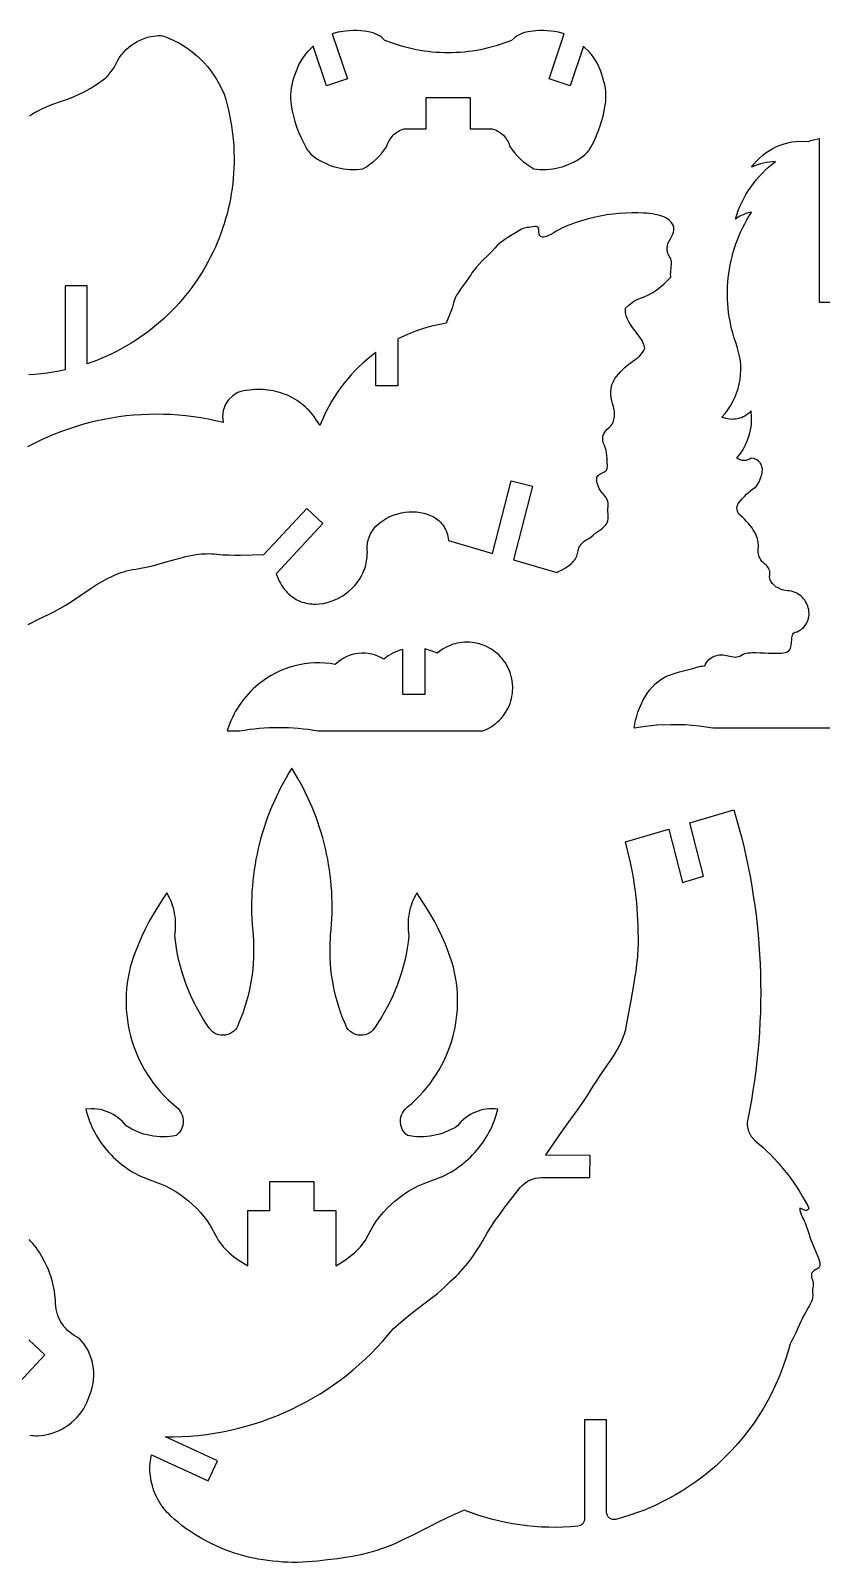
# Model space of a CAD drawing. Extents: x -32.1 to 67.2, y -16.6 to 37.5.
# Drawn here: x 2.4 to 29.3, y -16.5 to 35.6 of the extents above; entities that cross this region are included whole.
import ezdxf

# ---------------------------------------------------------------- set-up
doc = ezdxf.new("R2010")
doc.units = 0

msp = doc.modelspace()

# ---------------------------------------------------------------- linework, layer by layer
for points in [[(13.139, 33.947), (12.426, 33.707), (11.972, 35.056), (11.968, 35.053), (11.965, 35.05), (11.869, 34.963), (11.779, 34.87), (11.696, 34.772), (11.619, 34.669), (11.549, 34.561), (11.486, 34.448), (11.301, 33.973), (11.268, 33.86), (11.242, 33.747), (11.222, 33.632), (11.21, 33.516), (11.204, 33.4), (11.205, 33.283), (11.228, 33.051), (11.261, 32.863), (11.303, 32.678), (11.353, 32.494), (11.411, 32.314), (11.476, 32.135), (11.55, 31.96), (11.72, 31.62), (11.748, 31.572), (11.779, 31.527), (11.812, 31.483), (11.847, 31.441), (11.885, 31.401), (11.925, 31.363), (12.011, 31.294), (12.102, 31.232), (12.195, 31.175), (12.291, 31.123), (12.389, 31.075), (12.489, 31.032), (12.59, 30.993), (12.694, 30.96), (12.798, 30.932), (12.904, 30.908), (13.011, 30.89), (13.119, 30.876), (13.227, 30.868), (13.336, 30.865), (13.445, 30.867), (13.664, 30.886), (13.784, 30.96), (13.9, 31.04), (14.01, 31.127), (14.115, 31.22), (14.215, 31.319), (14.309, 31.424), (14.478, 31.649), (14.494, 31.703), (14.513, 31.755), (14.536, 31.806), (14.562, 31.854), (14.591, 31.901), (14.623, 31.945), (14.658, 31.988), (14.695, 32.027), (14.735, 32.065), (14.777, 32.099), (14.822, 32.131), (14.869, 32.16), (14.917, 32.186), (14.968, 32.208), (15.074, 32.244), (15.821, 32.244), (15.821, 33.31), (17.321, 33.31), (17.321, 32.244), (18.067, 32.244), (18.121, 32.228), (18.173, 32.208), (18.224, 32.186), (18.273, 32.16), (18.319, 32.131), (18.364, 32.099), (18.406, 32.065), (18.446, 32.027), (18.484, 31.988), (18.518, 31.945), (18.55, 31.901), (18.579, 31.854), (18.605, 31.806), (18.628, 31.755), (18.664, 31.649), (18.745, 31.534), (18.833, 31.424), (18.926, 31.319), (19.026, 31.22), (19.131, 31.127), (19.242, 31.04), (19.477, 30.886), (19.587, 30.874), (19.696, 30.867), (19.805, 30.865), (19.914, 30.868), (20.023, 30.876), (20.131, 30.89), (20.237, 30.908), (20.343, 30.932), (20.448, 30.96), (20.551, 30.993), (20.653, 31.032), (20.752, 31.075), (20.85, 31.123), (20.946, 31.175), (21.131, 31.294), (21.175, 31.328), (21.217, 31.363), (21.256, 31.401), (21.294, 31.441), (21.329, 31.483), (21.362, 31.527), (21.421, 31.62), (21.51, 31.788), (21.591, 31.96), (21.665, 32.135), (21.731, 32.314), (21.789, 32.494), (21.838, 32.678), (21.914, 33.051), (21.928, 33.167), (21.936, 33.283), (21.937, 33.4), (21.931, 33.516), (21.919, 33.632), (21.9, 33.747), (21.759, 34.211), (21.711, 34.332), (21.655, 34.448), (21.592, 34.561), (21.522, 34.669), (21.445, 34.772), (21.362, 34.87), (21.176, 35.05), (21.173, 35.053), (21.17, 35.056), (20.715, 33.707), (20.003, 33.947), (20.52, 35.483), (20.323, 35.54), (20.195, 35.56), (20.066, 35.575), (19.936, 35.585), (19.806, 35.589), (19.676, 35.588), (19.546, 35.581), (19.288, 35.551), (19.208, 35.535), (19.131, 35.513), (19.055, 35.485), (18.983, 35.451), (18.913, 35.411), (18.847, 35.365), (18.725, 35.258), (18.596, 35.207), (18.465, 35.159), (18.333, 35.114), (18.2, 35.072), (18.067, 35.034), (17.933, 35), (17.799, 34.968), (17.664, 34.94), (17.528, 34.915), (17.392, 34.894), (17.256, 34.875), (17.119, 34.86), (16.982, 34.849), (16.845, 34.84), (16.708, 34.836), (16.571, 34.834), (16.433, 34.836), (16.296, 34.84), (16.159, 34.849), (16.022, 34.86), (15.886, 34.875), (15.749, 34.894), (15.613, 34.915), (15.478, 34.94), (15.343, 34.968), (15.208, 35), (15.074, 35.034), (14.941, 35.072), (14.808, 35.114), (14.677, 35.159), (14.416, 35.258), (14.357, 35.314), (14.295, 35.365), (14.228, 35.411), (14.159, 35.451), (14.086, 35.485), (14.011, 35.513), (13.854, 35.551), (13.725, 35.569), (13.595, 35.581), (13.465, 35.588), (13.335, 35.589), (13.205, 35.585), (13.076, 35.575), (12.818, 35.54), (12.622, 35.483), (13.139, 33.947)], [(15.023, 13.004), (15.023, 14.534), (14.934, 14.509), (14.848, 14.478), (14.763, 14.444), (14.68, 14.404), (14.6, 14.361), (14.522, 14.313), (14.374, 14.203), (14.274, 14.26), (14.17, 14.307), (14.065, 14.345), (13.957, 14.373), (13.848, 14.393), (13.738, 14.403), (13.628, 14.405), (13.519, 14.397), (13.41, 14.381), (13.303, 14.356), (13.198, 14.322), (13.096, 14.28), (12.997, 14.229), (12.902, 14.169), (12.725, 14.024), (12.551, 14.051), (12.376, 14.068), (12.202, 14.075), (12.028, 14.073), (11.855, 14.062), (11.683, 14.042), (11.513, 14.012), (11.344, 13.973), (11.178, 13.926), (11.015, 13.87), (10.854, 13.804), (10.697, 13.731), (10.544, 13.648), (10.395, 13.557), (10.11, 13.351), (10.017, 13.272), (9.927, 13.19), (9.841, 13.105), (9.758, 13.017), (9.678, 12.926), (9.602, 12.832), (9.53, 12.736), (9.461, 12.637), (9.396, 12.535), (9.334, 12.431), (9.277, 12.325), (9.223, 12.217), (9.174, 12.106), (9.129, 11.994), (9.051, 11.763), (9.481, 11.763), (9.645, 11.791), (9.81, 11.815), (9.975, 11.835), (10.14, 11.852), (10.306, 11.864), (10.472, 11.874), (10.638, 11.879), (10.804, 11.881), (10.97, 11.879), (11.136, 11.874), (11.302, 11.864), (11.468, 11.852), (11.633, 11.835), (11.798, 11.815), (12.127, 11.763), (17.743, 11.763), (17.823, 11.795), (17.901, 11.831), (17.976, 11.871), (18.049, 11.915), (18.119, 11.963), (18.186, 12.014), (18.251, 12.069), (18.312, 12.127), (18.37, 12.189), (18.424, 12.253), (18.475, 12.321), (18.523, 12.391), (18.566, 12.464), (18.606, 12.54), (18.673, 12.698), (18.7, 12.78), (18.722, 12.863), (18.739, 12.946), (18.752, 13.03), (18.76, 13.115), (18.764, 13.199), (18.763, 13.284), (18.757, 13.368), (18.747, 13.452), (18.733, 13.535), (18.714, 13.618), (18.69, 13.699), (18.662, 13.779), (18.629, 13.858), (18.55, 14.011), (18.505, 14.084), (18.455, 14.154), (18.402, 14.221), (18.346, 14.285), (18.287, 14.345), (18.224, 14.402), (18.158, 14.456), (18.09, 14.505), (18.019, 14.551), (17.946, 14.593), (17.871, 14.631), (17.793, 14.665), (17.713, 14.695), (17.632, 14.721), (17.464, 14.758), (17.379, 14.77), (17.293, 14.777), (17.208, 14.779), (17.123, 14.777), (17.038, 14.77), (16.954, 14.758), (16.871, 14.742), (16.79, 14.722), (16.709, 14.697), (16.63, 14.667), (16.552, 14.634), (16.476, 14.596), (16.402, 14.554), (16.33, 14.507), (16.194, 14.403), (16.093, 14.45), (15.989, 14.491), (15.775, 14.551), (15.775, 13.004), (15.023, 13.004)], [(13.383, -5.994), (13.453, -5.929), (13.519, -5.862), (13.582, -5.791), (13.641, -5.717), (13.697, -5.641), (13.749, -5.562), (13.841, -5.397), (13.931, -5.23), (14.028, -5.068), (14.133, -4.912), (14.245, -4.762), (14.365, -4.619), (14.491, -4.481), (14.624, -4.351), (14.764, -4.227), (14.909, -4.111), (15.06, -4.002), (15.217, -3.901), (15.379, -3.808), (15.546, -3.723), (15.718, -3.646), (16.074, -3.518), (16.175, -3.481), (16.274, -3.44), (16.372, -3.397), (16.468, -3.35), (16.563, -3.301), (16.655, -3.249), (16.746, -3.194), (16.835, -3.137), (16.922, -3.077), (17.007, -3.015), (17.09, -2.95), (17.17, -2.882), (17.249, -2.812), (17.325, -2.74), (17.399, -2.666), (17.471, -2.589), (17.54, -2.51), (17.607, -2.429), (17.671, -2.347), (17.733, -2.262), (17.793, -2.175), (17.849, -2.086), (17.903, -1.996), (17.955, -1.903), (18.003, -1.809), (18.049, -1.714), (18.092, -1.617), (18.131, -1.518), (18.168, -1.418), (18.202, -1.316), (18.26, -1.109), (18.162, -1.099), (18.063, -1.096), (17.965, -1.1), (17.868, -1.11), (17.773, -1.126), (17.679, -1.148), (17.586, -1.176), (17.496, -1.21), (17.408, -1.25), (17.323, -1.296), (17.241, -1.347), (17.162, -1.403), (17.086, -1.465), (17.015, -1.531), (16.884, -1.68), (16.789, -1.739), (16.691, -1.792), (16.59, -1.841), (16.488, -1.885), (16.385, -1.924), (16.279, -1.957), (16.172, -1.986), (16.065, -2.009), (15.956, -2.028), (15.846, -2.041), (15.736, -2.049), (15.625, -2.051), (15.514, -2.049), (15.403, -2.041), (15.181, -2.008), (15.128, -1.961), (15.081, -1.909), (15.04, -1.852), (15.006, -1.792), (14.98, -1.727), (14.96, -1.66), (14.945, -1.52), (14.949, -1.449), (14.961, -1.38), (14.981, -1.313), (15.009, -1.249), (15.043, -1.189), (15.084, -1.132), (15.185, -1.034), (15.329, -0.912), (15.466, -0.784), (15.597, -0.652), (15.722, -0.516), (15.841, -0.376), (15.954, -0.231), (16.061, -0.083), (16.162, 0.069), (16.256, 0.224), (16.345, 0.382), (16.426, 0.544), (16.502, 0.708), (16.57, 0.875), (16.633, 1.044), (16.688, 1.215), (16.737, 1.388), (16.779, 1.563), (16.815, 1.74), (16.844, 1.918), (16.865, 2.097), (16.88, 2.277), (16.888, 2.458), (16.889, 2.639), (16.883, 2.82), (16.87, 3.002), (16.849, 3.184), (16.822, 3.365), (16.787, 3.546), (16.745, 3.726), (16.695, 3.905), (16.573, 4.261), (16.466, 4.523), (16.351, 4.782), (16.228, 5.037), (16.098, 5.289), (15.959, 5.535), (15.813, 5.778), (15.497, 6.249), (15.451, 6.166), (15.408, 6.08), (15.37, 5.994), (15.335, 5.905), (15.304, 5.816), (15.277, 5.725), (15.254, 5.634), (15.235, 5.541), (15.221, 5.448), (15.21, 5.354), (15.203, 5.26), (15.201, 5.165), (15.202, 5.071), (15.208, 4.976), (15.233, 4.786), (15.206, 4.575), (15.173, 4.365), (15.134, 4.156), (15.088, 3.948), (15.035, 3.743), (14.977, 3.539), (14.911, 3.338), (14.84, 3.138), (14.762, 2.941), (14.679, 2.747), (14.589, 2.555), (14.493, 2.366), (14.391, 2.18), (14.283, 1.997), (14.049, 1.64), (13.999, 1.579), (13.942, 1.525), (13.878, 1.481), (13.81, 1.446), (13.737, 1.421), (13.66, 1.407), (13.503, 1.41), (13.426, 1.428), (13.353, 1.457), (13.286, 1.495), (13.225, 1.542), (13.17, 1.597), (13.124, 1.659), (13.058, 1.802), (12.985, 1.98), (12.918, 2.161), (12.856, 2.344), (12.799, 2.528), (12.748, 2.713), (12.703, 2.9), (12.664, 3.088), (12.63, 3.277), (12.602, 3.467), (12.58, 3.658), (12.563, 3.85), (12.552, 4.042), (12.547, 4.234), (12.548, 4.427), (12.567, 4.813), (12.586, 4.999), (12.6, 5.185), (12.611, 5.372), (12.617, 5.558), (12.62, 5.744), (12.618, 5.93), (12.613, 6.115), (12.604, 6.301), (12.591, 6.485), (12.574, 6.67), (12.553, 6.854), (12.528, 7.037), (12.5, 7.22), (12.467, 7.402), (12.431, 7.583), (12.391, 7.763), (12.347, 7.943), (12.3, 8.122), (12.249, 8.299), (12.194, 8.476), (12.135, 8.651), (12.072, 8.825), (12.006, 8.998), (11.937, 9.17), (11.863, 9.34), (11.786, 9.509), (11.705, 9.677), (11.621, 9.842), (11.533, 10.007), (11.441, 10.169), (11.247, 10.489), (11.149, 10.33), (11.054, 10.169), (10.962, 10.007), (10.874, 9.842), (10.79, 9.677), (10.709, 9.509), (10.632, 9.34), (10.558, 9.17), (10.489, 8.998), (10.422, 8.825), (10.36, 8.651), (10.301, 8.476), (10.246, 8.299), (10.195, 8.122), (10.148, 7.943), (10.104, 7.763), (10.064, 7.583), (10.028, 7.402), (9.995, 7.22), (9.967, 7.037), (9.942, 6.854), (9.921, 6.67), (9.904, 6.485), (9.891, 6.301), (9.882, 6.115), (9.877, 5.93), (9.875, 5.744), (9.878, 5.558), (9.884, 5.372), (9.895, 5.185), (9.927, 4.813), (9.94, 4.62), (9.947, 4.427), (9.948, 4.234), (9.943, 4.042), (9.932, 3.85), (9.915, 3.658), (9.893, 3.467), (9.865, 3.277), (9.831, 3.088), (9.792, 2.9), (9.747, 2.713), (9.696, 2.528), (9.639, 2.344), (9.577, 2.161), (9.436, 1.802), (9.409, 1.727), (9.371, 1.659), (9.325, 1.597), (9.27, 1.542), (9.209, 1.495), (9.142, 1.457), (8.992, 1.41), (8.913, 1.403), (8.834, 1.407), (8.758, 1.421), (8.685, 1.446), (8.617, 1.481), (8.553, 1.525), (8.445, 1.64), (8.326, 1.817), (8.212, 1.997), (8.104, 2.18), (8.002, 2.366), (7.906, 2.555), (7.816, 2.747), (7.733, 2.941), (7.655, 3.138), (7.583, 3.338), (7.518, 3.539), (7.459, 3.743), (7.407, 3.948), (7.361, 4.156), (7.322, 4.365), (7.262, 4.786), (7.277, 4.881), (7.287, 4.976), (7.292, 5.071), (7.294, 5.165), (7.292, 5.26), (7.285, 5.354), (7.274, 5.448), (7.259, 5.541), (7.241, 5.634), (7.218, 5.725), (7.191, 5.816), (7.16, 5.905), (7.125, 5.994), (7.087, 6.08), (6.998, 6.249), (6.836, 6.016), (6.682, 5.778), (6.536, 5.535), (6.397, 5.289), (6.267, 5.037), (6.144, 4.782), (5.922, 4.261), (5.857, 4.084), (5.8, 3.905), (5.75, 3.726), (5.708, 3.546), (5.673, 3.365), (5.645, 3.184), (5.625, 3.002), (5.612, 2.82), (5.606, 2.639), (5.607, 2.458), (5.614, 2.277), (5.629, 2.097), (5.651, 1.918), (5.68, 1.74), (5.715, 1.563), (5.758, 1.388), (5.807, 1.215), (5.862, 1.044), (5.925, 0.875), (5.993, 0.708), (6.069, 0.544), (6.15, 0.382), (6.238, 0.224), (6.333, 0.069), (6.433, -0.083), (6.54, -0.231), (6.653, -0.376), (6.773, -0.516), (6.898, -0.652), (7.029, -0.784), (7.309, -1.034), (7.363, -1.08), (7.411, -1.132), (7.452, -1.189), (7.486, -1.249), (7.514, -1.313), (7.534, -1.38), (7.55, -1.52), (7.546, -1.591), (7.535, -1.66), (7.515, -1.727), (7.489, -1.792), (7.455, -1.852), (7.414, -1.909), (7.314, -2.008), (7.203, -2.027), (7.092, -2.041), (6.981, -2.049), (6.87, -2.051), (6.759, -2.049), (6.649, -2.041), (6.539, -2.028), (6.43, -2.009), (6.322, -1.986), (6.216, -1.957), (6.11, -1.924), (6.007, -1.885), (5.904, -1.841), (5.804, -1.792), (5.611, -1.68), (5.548, -1.603), (5.48, -1.531), (5.409, -1.465), (5.333, -1.403), (5.254, -1.347), (5.172, -1.296), (5.087, -1.25), (4.999, -1.21), (4.909, -1.176), (4.816, -1.148), (4.722, -1.126), (4.627, -1.11), (4.53, -1.1), (4.432, -1.096), (4.234, -1.109), (4.262, -1.213), (4.293, -1.316), (4.327, -1.418), (4.364, -1.518), (4.403, -1.617), (4.446, -1.714), (4.492, -1.809), (4.54, -1.903), (4.592, -1.996), (4.646, -2.086), (4.702, -2.175), (4.762, -2.262), (4.824, -2.347), (4.888, -2.429), (4.955, -2.51), (5.024, -2.589), (5.096, -2.666), (5.17, -2.74), (5.246, -2.812), (5.325, -2.882), (5.405, -2.95), (5.488, -3.015), (5.573, -3.077), (5.66, -3.137), (5.749, -3.194), (5.839, -3.249), (5.932, -3.301), (6.026, -3.35), (6.123, -3.397), (6.221, -3.44), (6.421, -3.518), (6.601, -3.578), (6.777, -3.646), (6.949, -3.723), (7.116, -3.808), (7.278, -3.901), (7.434, -4.002), (7.586, -4.111), (7.731, -4.227), (7.871, -4.351), (8.004, -4.481), (8.13, -4.619), (8.25, -4.762), (8.362, -4.912), (8.467, -5.068), (8.653, -5.397), (8.698, -5.481), (8.746, -5.562), (8.798, -5.641), (8.854, -5.717), (8.913, -5.791), (8.976, -5.862), (9.111, -5.994), (9.261, -6.119), (9.418, -6.234), (9.751, -6.436), (9.751, -4.561), (10.499, -4.561), (10.499, -3.569), (11.996, -3.569), (11.996, -4.561), (12.744, -4.561), (12.744, -6.436), (12.913, -6.34), (13.077, -6.234), (13.383, -5.994)], [(21.206, -15.046), (21.202, -15.094), (21.189, -15.139), (21.168, -15.181), (21.14, -15.217), (21.106, -15.249), (21.067, -15.273), (20.976, -15.3), (20.73, -15.32), (20.483, -15.333), (20.236, -15.339), (19.99, -15.337), (19.744, -15.328), (19.498, -15.311), (19.253, -15.288), (19.009, -15.257), (18.767, -15.219), (18.525, -15.173), (18.284, -15.121), (18.045, -15.061), (17.808, -14.994), (17.573, -14.92), (17.108, -14.751), (16.808, -14.885), (16.514, -15.024), (16.224, -15.166), (15.938, -15.31), (15.364, -15.6), (15.074, -15.743), (14.78, -15.883), (14.622, -15.953), (14.463, -16.017), (14.302, -16.075), (14.14, -16.128), (13.977, -16.176), (13.812, -16.219), (13.646, -16.258), (13.479, -16.294), (13.312, -16.326), (13.143, -16.355), (12.804, -16.406), (12.462, -16.449), (12.119, -16.488), (11.95, -16.505), (11.781, -16.517), (11.612, -16.525), (11.443, -16.53), (11.274, -16.53), (11.106, -16.526), (10.938, -16.518), (10.77, -16.506), (10.602, -16.49), (10.436, -16.47), (10.269, -16.446), (10.104, -16.417), (9.94, -16.385), (9.777, -16.348), (9.615, -16.307), (9.454, -16.261), (9.294, -16.212), (9.136, -16.158), (8.979, -16.1), (8.824, -16.038), (8.671, -15.971), (8.52, -15.901), (8.37, -15.825), (8.223, -15.746), (8.078, -15.662), (7.935, -15.574), (7.794, -15.482), (7.656, -15.385), (7.521, -15.284), (7.388, -15.179), (7.258, -15.069), (7.131, -14.954), (7.068, -14.893), (7.007, -14.83), (6.949, -14.765), (6.894, -14.697), (6.841, -14.627), (6.792, -14.556), (6.745, -14.482), (6.701, -14.407), (6.66, -14.331), (6.622, -14.253), (6.587, -14.174), (6.556, -14.094), (6.527, -14.012), (6.502, -13.93), (6.479, -13.847), (6.461, -13.763), (6.445, -13.679), (6.433, -13.594), (6.424, -13.509), (6.419, -13.424), (6.417, -13.338), (6.419, -13.253), (6.425, -13.167), (6.434, -13.082), (6.447, -12.998), (6.464, -12.914), (6.474, -12.871), (8.405, -13.755), (8.718, -13.071), (6.944, -12.259), (7.226, -12.258), (7.506, -12.249), (7.786, -12.232), (8.064, -12.208), (8.341, -12.175), (8.616, -12.135), (8.889, -12.087), (9.161, -12.031), (9.43, -11.968), (9.697, -11.897), (9.962, -11.819), (10.224, -11.733), (10.483, -11.64), (10.739, -11.54), (10.993, -11.433), (11.243, -11.319), (11.49, -11.197), (11.734, -11.069), (11.974, -10.934), (12.21, -10.792), (12.442, -10.644), (12.67, -10.489), (12.894, -10.327), (13.114, -10.159), (13.329, -9.984), (13.539, -9.803), (13.745, -9.616), (13.945, -9.422), (14.141, -9.223), (14.331, -9.017), (14.695, -8.588), (14.958, -8.357), (15.229, -8.133), (15.505, -7.915), (15.786, -7.7), (16.071, -7.488), (16.205, -7.383), (16.333, -7.271), (16.456, -7.152), (16.574, -7.027), (16.663, -6.953), (16.751, -6.875), (16.837, -6.794), (16.92, -6.71), (17.002, -6.623), (17.082, -6.535), (17.234, -6.351), (17.379, -6.161), (17.514, -5.965), (17.64, -5.765), (17.756, -5.563), (17.884, -5.343), (18.019, -5.126), (18.161, -4.912), (18.309, -4.701), (18.462, -4.492), (18.618, -4.285), (18.94, -3.875), (19.018, -3.779), (19.088, -3.702), (19.166, -3.634), (19.251, -3.575), (19.341, -3.526), (19.436, -3.487), (19.534, -3.458), (19.74, -3.432), (21.393, -3.435), (21.395, -2.683), (19.878, -2.68), (19.902, -2.647), (20.052, -2.438), (20.196, -2.226), (20.35, -2.001), (20.509, -1.776), (20.833, -1.329), (20.995, -1.105), (21.152, -0.879), (21.304, -0.65), (21.448, -0.418), (21.528, -0.288), (21.612, -0.158), (21.789, 0.101), (21.969, 0.36), (22.145, 0.622), (22.229, 0.756), (22.308, 0.89), (22.383, 1.027), (22.451, 1.166), (22.512, 1.307), (22.564, 1.452), (22.608, 1.599), (22.64, 1.75), (22.794, 2.584), (22.886, 3.109), (22.925, 3.345), (22.96, 3.582), (22.992, 3.82), (23.019, 4.058), (23.027, 4.131), (23.034, 4.329), (23.039, 4.527), (23.04, 4.726), (23.038, 4.924), (23.033, 5.122), (23.025, 5.32), (23.014, 5.517), (23, 5.715), (22.982, 5.912), (22.962, 6.109), (22.938, 6.306), (22.912, 6.502), (22.882, 6.698), (22.849, 6.893), (22.774, 7.283), (22.606, 7.987), (24.074, 8.42), (24.54, 6.605), (25.261, 6.817), (24.796, 8.633), (26.289, 9.074), (26.383, 8.753), (26.472, 8.431), (26.556, 8.108), (26.635, 7.784), (26.708, 7.459), (26.777, 7.133), (26.84, 6.806), (26.898, 6.479), (26.952, 6.151), (27, 5.822), (27.043, 5.493), (27.081, 5.163), (27.113, 4.832), (27.141, 4.502), (27.164, 4.17), (27.181, 3.839), (27.193, 3.507), (27.201, 3.176), (27.203, 2.844), (27.199, 2.512), (27.191, 2.18), (27.178, 1.848), (27.159, 1.516), (27.136, 1.184), (27.107, 0.853), (27.073, 0.522), (27.034, 0.191), (26.989, -0.139), (26.94, -0.469), (26.885, -0.798), (26.761, -1.454), (26.752, -1.505), (26.747, -1.557), (26.745, -1.608), (26.747, -1.659), (26.752, -1.709), (26.761, -1.759), (26.773, -1.808), (26.788, -1.856), (26.806, -1.903), (26.828, -1.948), (26.852, -1.993), (26.88, -2.035), (26.91, -2.076), (26.943, -2.115), (27.018, -2.186), (27.154, -2.301), (27.287, -2.419), (27.416, -2.54), (27.542, -2.665), (27.666, -2.793), (27.785, -2.923), (27.902, -3.057), (28.015, -3.193), (28.124, -3.332), (28.23, -3.474), (28.333, -3.618), (28.432, -3.765), (28.527, -3.915), (28.618, -4.067), (28.79, -4.378), (28.842, -4.481), (28.827, -4.507), (28.812, -4.527), (28.795, -4.541), (28.777, -4.55), (28.758, -4.554), (28.739, -4.555), (28.699, -4.547), (28.657, -4.53), (28.615, -4.51), (28.573, -4.491), (28.532, -4.479), (28.532, -4.514), (28.536, -4.549), (28.553, -4.62), (28.579, -4.691), (28.613, -4.763), (28.685, -4.907), (28.717, -4.977), (28.743, -5.047), (28.817, -5.277), (28.901, -5.517), (28.99, -5.752), (29.077, -5.966), (29.135, -6.1), (29.166, -6.177), (29.194, -6.257), (29.212, -6.334), (29.217, -6.37), (29.219, -6.404), (29.216, -6.435), (29.208, -6.462), (29.196, -6.486), (29.177, -6.506), (29.129, -6.539), (29.077, -6.568), (29.027, -6.598), (28.983, -6.633), (28.964, -6.652), (28.948, -6.675), (28.936, -6.7), (28.929, -6.728), (28.926, -6.76), (28.928, -6.796), (28.937, -6.837), (28.952, -6.883), (28.975, -6.957), (28.986, -7.022), (28.988, -7.08), (28.984, -7.134), (28.971, -7.24), (28.968, -7.297), (28.971, -7.36), (28.974, -7.403), (28.975, -7.444), (28.967, -7.525), (28.949, -7.602), (28.924, -7.676), (28.891, -7.748), (28.854, -7.818), (28.812, -7.886), (28.769, -7.953), (28.711, -8.046), (28.658, -8.141), (28.609, -8.238), (28.563, -8.337), (28.475, -8.538), (28.388, -8.74), (28.346, -8.831), (28.301, -8.92), (28.252, -9.007), (28.201, -9.091), (28.122, -9.38), (28.033, -9.664), (27.934, -9.945), (27.826, -10.222), (27.707, -10.494), (27.579, -10.762), (27.442, -11.025), (27.295, -11.282), (27.14, -11.534), (26.975, -11.781), (26.801, -12.022), (26.619, -12.256), (26.428, -12.484), (26.229, -12.705), (25.693, -13.231), (25.507, -13.392), (25.318, -13.547), (25.124, -13.696), (24.925, -13.839), (24.723, -13.977), (24.517, -14.108), (24.308, -14.233), (24.094, -14.351), (23.878, -14.464), (23.658, -14.57), (23.435, -14.669), (23.209, -14.762), (22.98, -14.848), (22.748, -14.928), (22.278, -15.067), (22.249, -15.073), (22.22, -15.075), (22.191, -15.074), (22.163, -15.07), (22.135, -15.063), (22.108, -15.052), (22.058, -15.022), (22.035, -15.003), (22.016, -14.981), (21.999, -14.958), (21.985, -14.933), (21.973, -14.906), (21.965, -14.879), (21.958, -14.82), (21.958, -11.675), (21.206, -11.675), (21.206, -15.046)]]:
    msp.add_lwpolyline(points, close=True)
for points in [[(2.315, 32.686), (2.462, 32.776), (2.612, 32.86), (2.766, 32.938), (2.923, 33.01), (3.084, 33.076), (3.412, 33.189), (3.615, 33.259), (3.814, 33.338), (4.01, 33.425), (4.202, 33.521), (4.389, 33.624), (4.572, 33.736), (4.923, 33.983), (4.998, 34.067), (5.07, 34.153), (5.205, 34.333), (5.255, 34.448), (5.312, 34.558), (5.377, 34.662), (5.449, 34.762), (5.527, 34.855), (5.611, 34.943), (5.701, 35.024), (5.797, 35.099), (5.897, 35.166), (6.002, 35.227), (6.111, 35.28), (6.225, 35.325), (6.341, 35.363), (6.461, 35.392), (6.708, 35.425), (6.755, 35.425), (6.802, 35.42), (6.893, 35.4), (7.066, 35.333), (7.234, 35.256), (7.397, 35.172), (7.555, 35.079), (7.708, 34.978), (7.854, 34.87), (7.995, 34.754), (8.129, 34.631), (8.257, 34.502), (8.378, 34.365), (8.491, 34.223), (8.597, 34.074), (8.696, 33.92), (8.786, 33.76), (8.942, 33.424), (8.996, 33.245), (9.045, 33.066), (9.09, 32.887), (9.13, 32.707), (9.165, 32.527), (9.195, 32.347), (9.221, 32.167), (9.242, 31.988), (9.259, 31.808), (9.272, 31.629), (9.279, 31.45), (9.283, 31.271), (9.282, 31.093), (9.277, 30.916), (9.268, 30.739), (9.254, 30.562), (9.236, 30.387), (9.214, 30.212), (9.188, 30.038), (9.157, 29.865), (9.123, 29.693), (9.084, 29.523), (9.042, 29.353), (8.995, 29.184), (8.945, 29.017), (8.891, 28.851), (8.833, 28.687), (8.771, 28.524), (8.705, 28.363), (8.635, 28.203), (8.562, 28.045), (8.485, 27.889), (8.404, 27.735), (8.32, 27.583), (8.232, 27.432), (8.141, 27.284), (8.046, 27.138), (7.948, 26.994), (7.846, 26.852), (7.741, 26.713), (7.632, 26.576), (7.52, 26.441), (7.405, 26.309), (7.287, 26.18), (7.165, 26.054), (7.04, 25.93), (6.912, 25.809), (6.781, 25.691), (6.647, 25.576), (6.509, 25.464), (6.369, 25.355), (6.226, 25.249), (6.079, 25.146), (5.93, 25.047), (5.778, 24.951), (5.623, 24.859), (5.466, 24.77), (5.305, 24.685), (5.142, 24.603), (4.976, 24.526), (4.808, 24.452), (4.637, 24.381), (4.287, 24.253), (4.287, 26.904), (3.535, 26.904), (3.535, 26.904), (3.535, 24.042), (3.33, 23.999), (3.124, 23.963), (2.918, 23.932), (2.712, 23.906), (2.504, 23.887), (2.297, 23.874)], [(33.683, 11.856), (25.578, 11.856), (25.342, 11.894), (25.104, 11.925), (24.866, 11.948), (24.628, 11.964), (24.389, 11.973), (24.15, 11.973), (23.671, 11.953), (23.477, 11.936), (23.283, 11.915), (22.897, 11.856), (22.918, 11.991), (22.947, 12.126), (22.982, 12.262), (23.025, 12.398), (23.075, 12.532), (23.131, 12.663), (23.195, 12.791), (23.264, 12.914), (23.34, 13.033), (23.422, 13.145), (23.511, 13.25), (23.605, 13.347), (23.704, 13.435), (23.81, 13.513), (23.864, 13.548), (23.92, 13.58), (23.978, 13.609), (24.036, 13.636), (24.164, 13.684), (24.297, 13.729), (24.435, 13.77), (24.575, 13.808), (24.852, 13.879), (25.112, 13.948), (25.166, 13.96), (25.221, 13.967), (25.305, 13.97), (25.328, 14.029), (25.357, 14.084), (25.391, 14.133), (25.43, 14.177), (25.473, 14.216), (25.52, 14.25), (25.57, 14.279), (25.623, 14.303), (25.679, 14.321), (25.737, 14.336), (25.797, 14.345), (25.857, 14.349), (25.918, 14.348), (25.979, 14.342), (26.04, 14.332), (26.1, 14.316), (26.157, 14.301), (26.215, 14.288), (26.274, 14.279), (26.331, 14.276), (26.388, 14.278), (26.444, 14.288), (26.498, 14.307), (26.549, 14.335), (26.604, 14.367), (26.662, 14.39), (26.721, 14.406), (26.781, 14.416), (26.843, 14.422), (26.906, 14.424), (27.032, 14.425), (27.179, 14.422), (27.327, 14.415), (27.473, 14.409), (27.618, 14.408), (27.762, 14.406), (27.836, 14.405), (27.91, 14.407), (27.981, 14.415), (28.049, 14.432), (28.081, 14.444), (28.112, 14.46), (28.141, 14.479), (28.169, 14.501), (28.197, 14.536), (28.217, 14.577), (28.232, 14.622), (28.241, 14.67), (28.251, 14.773), (28.258, 14.877), (28.262, 14.926), (28.27, 14.973), (28.281, 15.016), (28.298, 15.053), (28.321, 15.084), (28.352, 15.108), (28.371, 15.117), (28.392, 15.124), (28.442, 15.13), (28.506, 15.164), (28.564, 15.201), (28.616, 15.242), (28.663, 15.285), (28.704, 15.332), (28.74, 15.381), (28.771, 15.433), (28.796, 15.486), (28.816, 15.541), (28.831, 15.598), (28.842, 15.655), (28.847, 15.713), (28.848, 15.771), (28.844, 15.829), (28.836, 15.887), (28.823, 15.945), (28.807, 16.001), (28.786, 16.057), (28.761, 16.111), (28.732, 16.163), (28.699, 16.213), (28.662, 16.26), (28.622, 16.305), (28.578, 16.346), (28.531, 16.385), (28.481, 16.419), (28.427, 16.449), (28.37, 16.476), (28.311, 16.497), (28.248, 16.514), (28.182, 16.525), (28.114, 16.531), (28.03, 16.539), (27.947, 16.559), (27.867, 16.588), (27.792, 16.625), (27.722, 16.669), (27.659, 16.719), (27.605, 16.775), (27.561, 16.834), (27.543, 16.865), (27.529, 16.897), (27.517, 16.929), (27.51, 16.961), (27.505, 16.994), (27.505, 17.026), (27.509, 17.059), (27.517, 17.091), (27.516, 17.144), (27.509, 17.196), (27.495, 17.246), (27.475, 17.293), (27.448, 17.338), (27.417, 17.379), (27.337, 17.447), (27.289, 17.487), (27.246, 17.531), (27.21, 17.578), (27.179, 17.628), (27.155, 17.68), (27.136, 17.733), (27.123, 17.787), (27.116, 17.841), (27.115, 17.895), (27.12, 17.947), (27.127, 18.019), (27.127, 18.092), (27.121, 18.165), (27.108, 18.238), (27.089, 18.311), (27.063, 18.385), (27.032, 18.458), (26.994, 18.531), (26.951, 18.604), (26.902, 18.677), (26.848, 18.749), (26.789, 18.82), (26.724, 18.891), (26.654, 18.961), (26.579, 19.03), (26.5, 19.098), (26.462, 19.14), (26.432, 19.187), (26.411, 19.237), (26.398, 19.29), (26.394, 19.344), (26.399, 19.398), (26.437, 19.504), (26.504, 19.584), (26.574, 19.663), (26.647, 19.738), (26.722, 19.811), (26.8, 19.881), (26.881, 19.948), (27.05, 20.074), (27.087, 20.126), (27.12, 20.181), (27.15, 20.238), (27.177, 20.296), (27.2, 20.356), (27.22, 20.417), (27.248, 20.543), (27.257, 20.587), (27.261, 20.631), (27.259, 20.675), (27.253, 20.718), (27.243, 20.761), (27.227, 20.802), (27.183, 20.879), (27.155, 20.914), (27.123, 20.945), (27.088, 20.972), (27.051, 20.995), (27.011, 21.013), (26.969, 21.028), (26.881, 21.042), (26.825, 21.006), (26.765, 20.98), (26.701, 20.964), (26.637, 20.959), (26.573, 20.964), (26.509, 20.98), (26.392, 21.042), (26.461, 21.127), (26.525, 21.215), (26.584, 21.306), (26.637, 21.399), (26.687, 21.495), (26.731, 21.593), (26.769, 21.693), (26.803, 21.795), (26.832, 21.898), (26.855, 22.003), (26.873, 22.108), (26.886, 22.215), (26.893, 22.323), (26.895, 22.431), (26.881, 22.648), (26.832, 22.598), (26.78, 22.553), (26.725, 22.512), (26.667, 22.476), (26.606, 22.445), (26.544, 22.418), (26.48, 22.397), (26.415, 22.381), (26.349, 22.369), (26.282, 22.363), (26.214, 22.362), (26.146, 22.366), (26.079, 22.376), (26.012, 22.391), (25.88, 22.438), (25.988, 22.561), (26.087, 22.691), (26.175, 22.826), (26.255, 22.966), (26.324, 23.11), (26.383, 23.258), (26.433, 23.409), (26.472, 23.563), (26.501, 23.72), (26.519, 23.878), (26.527, 24.037), (26.525, 24.197), (26.511, 24.357), (26.487, 24.517), (26.405, 24.833), (26.353, 24.976), (26.305, 25.12), (26.262, 25.264), (26.223, 25.41), (26.189, 25.556), (26.159, 25.702), (26.133, 25.849), (26.112, 25.997), (26.095, 26.145), (26.083, 26.293), (26.075, 26.441), (26.071, 26.59), (26.071, 26.738), (26.076, 26.886), (26.086, 27.034), (26.099, 27.181), (26.117, 27.328), (26.139, 27.474), (26.166, 27.62), (26.196, 27.765), (26.231, 27.909), (26.271, 28.052), (26.314, 28.194), (26.362, 28.335), (26.414, 28.475), (26.47, 28.614), (26.53, 28.751), (26.595, 28.886), (26.663, 29.02), (26.736, 29.152), (26.894, 29.411), (26.82, 29.396), (26.746, 29.377), (26.674, 29.353), (26.604, 29.326), (26.535, 29.294), (26.468, 29.259), (26.34, 29.176), (26.386, 29.322), (26.438, 29.465), (26.496, 29.606), (26.559, 29.744), (26.628, 29.879), (26.702, 30.012), (26.781, 30.141), (26.865, 30.266), (26.954, 30.388), (27.048, 30.507), (27.147, 30.621), (27.251, 30.732), (27.359, 30.839), (27.471, 30.941), (27.709, 31.132), (27.604, 31.126), (27.5, 31.114), (27.396, 31.098), (27.293, 31.077), (27.191, 31.051), (27.091, 31.021), (26.894, 30.945), (26.98, 31.058), (27.072, 31.164), (27.17, 31.263), (27.274, 31.354), (27.384, 31.438), (27.498, 31.514), (27.617, 31.583), (27.74, 31.644), (27.867, 31.696), (27.997, 31.74), (28.13, 31.775), (28.265, 31.802), (28.403, 31.819), (28.542, 31.828), (28.823, 31.817), (28.823, 31.817), (28.912, 31.848), (29.003, 31.875), (29.188, 31.913), (29.188, 26.351), (29.94, 26.351)], [(2.274, 15.381), (2.627, 15.559), (2.985, 15.729), (3.172, 15.821), (3.356, 15.922), (3.536, 16.031), (3.714, 16.145), (4.065, 16.381), (4.416, 16.617), (4.593, 16.731), (4.772, 16.839), (4.954, 16.939), (5.14, 17.031), (5.235, 17.072), (5.33, 17.111), (5.427, 17.147), (5.526, 17.179), (5.626, 17.207), (5.727, 17.232), (5.831, 17.252), (5.936, 17.268), (6.113, 17.295), (6.288, 17.33), (6.46, 17.371), (6.631, 17.415), (6.97, 17.513), (7.307, 17.61), (7.476, 17.656), (7.645, 17.697), (7.816, 17.733), (7.988, 17.761), (8.162, 17.781), (8.339, 17.792), (8.428, 17.793), (8.518, 17.791), (8.609, 17.785), (8.7, 17.777), (8.904, 17.758), (9.106, 17.747), (9.307, 17.741), (9.506, 17.741), (9.901, 17.75), (10.295, 17.763), (11.758, 19.328), (12.306, 18.815), (10.713, 17.11), (10.75, 17.021), (10.784, 16.939), (10.821, 16.861), (10.86, 16.787), (10.901, 16.717), (10.945, 16.651), (10.99, 16.589), (11.038, 16.531), (11.088, 16.476), (11.139, 16.426), (11.192, 16.378), (11.246, 16.335), (11.303, 16.295), (11.36, 16.259), (11.419, 16.226), (11.479, 16.196), (11.54, 16.17), (11.602, 16.147), (11.665, 16.128), (11.728, 16.111), (11.793, 16.098), (11.858, 16.088), (11.923, 16.081), (11.989, 16.077), (12.056, 16.076), (12.189, 16.083), (12.322, 16.102), (12.454, 16.131), (12.584, 16.171), (12.713, 16.22), (12.838, 16.28), (12.959, 16.349), (13.075, 16.427), (13.186, 16.514), (13.291, 16.608), (13.388, 16.711), (13.478, 16.821), (13.559, 16.938), (13.63, 17.061), (13.662, 17.125), (13.691, 17.191), (13.717, 17.258), (13.741, 17.326), (13.761, 17.396), (13.779, 17.467), (13.793, 17.54), (13.804, 17.613), (13.812, 17.688), (13.816, 17.764), (13.817, 17.841), (13.814, 17.918), (13.812, 17.986), (13.813, 18.052), (13.819, 18.116), (13.828, 18.179), (13.841, 18.24), (13.858, 18.3), (13.877, 18.358), (13.901, 18.414), (13.927, 18.468), (13.956, 18.521), (13.988, 18.572), (14.023, 18.621), (14.06, 18.668), (14.1, 18.714), (14.187, 18.799), (14.282, 18.877), (14.385, 18.947), (14.495, 19.01), (14.61, 19.065), (14.73, 19.111), (14.853, 19.149), (14.98, 19.179), (15.107, 19.2), (15.236, 19.212), (15.364, 19.216), (15.491, 19.21), (15.616, 19.196), (15.738, 19.171), (15.855, 19.137), (15.967, 19.094), (16.021, 19.069), (16.073, 19.041), (16.123, 19.01), (16.172, 18.977), (16.218, 18.942), (16.263, 18.904), (16.305, 18.863), (16.344, 18.82), (16.381, 18.774), (16.416, 18.725), (16.447, 18.674), (16.476, 18.62), (16.502, 18.564), (16.525, 18.504), (16.544, 18.442), (16.56, 18.378), (16.572, 18.31), (16.581, 18.24), (18.075, 17.799), (18.075, 17.799), (18.71, 20.276), (19.438, 20.089), (18.796, 17.586), (20.265, 17.153), (20.305, 17.178), (20.324, 17.187), (20.426, 17.236), (20.526, 17.289), (20.595, 17.33), (20.662, 17.375), (20.709, 17.411), (20.754, 17.449), (20.797, 17.49), (20.837, 17.534), (20.868, 17.573), (20.896, 17.615), (20.922, 17.658), (20.943, 17.704), (20.96, 17.748), (20.974, 17.794), (20.984, 17.842), (20.99, 17.892), (20.998, 17.941), (21.012, 17.986), (21.031, 18.028), (21.055, 18.067), (21.083, 18.104), (21.115, 18.138), (21.15, 18.17), (21.187, 18.201), (21.267, 18.258), (21.349, 18.313), (21.429, 18.369), (21.501, 18.426), (21.56, 18.475), (21.624, 18.521), (21.757, 18.612), (21.821, 18.661), (21.881, 18.713), (21.934, 18.771), (21.957, 18.803), (21.978, 18.837), (21.997, 18.904), (22.007, 18.972), (22.01, 19.042), (22.009, 19.112), (22.004, 19.253), (22.004, 19.323), (22.01, 19.392), (22.013, 19.449), (22.008, 19.507), (21.997, 19.565), (21.978, 19.621), (21.955, 19.675), (21.926, 19.726), (21.893, 19.772), (21.857, 19.813), (21.817, 19.856), (21.779, 19.904), (21.744, 19.956), (21.711, 20.012), (21.682, 20.07), (21.658, 20.13), (21.64, 20.191), (21.627, 20.252), (21.623, 20.29), (21.623, 20.34), (21.631, 20.383), (21.647, 20.419), (21.67, 20.449), (21.697, 20.475), (21.729, 20.497), (21.798, 20.534), (21.869, 20.57), (21.901, 20.589), (21.93, 20.611), (21.954, 20.636), (21.971, 20.666), (21.982, 20.701), (21.984, 20.743), (21.978, 20.942), (21.975, 21.038), (21.97, 21.131), (21.96, 21.223), (21.942, 21.315), (21.913, 21.407), (21.895, 21.454), (21.873, 21.5), (21.854, 21.541), (21.841, 21.582), (21.832, 21.622), (21.827, 21.663), (21.826, 21.703), (21.829, 21.742), (21.836, 21.781), (21.846, 21.819), (21.86, 21.856), (21.877, 21.892), (21.897, 21.927), (21.92, 21.96), (21.973, 22.023), (22.036, 22.079), (22.078, 22.116), (22.114, 22.157), (22.144, 22.201), (22.17, 22.249), (22.19, 22.3), (22.206, 22.353), (22.218, 22.407), (22.225, 22.463), (22.228, 22.52), (22.228, 22.577), (22.225, 22.634), (22.218, 22.69), (22.196, 22.799), (22.164, 22.9), (22.133, 22.998), (22.113, 23.102), (22.103, 23.209), (22.104, 23.318), (22.109, 23.373), (22.117, 23.427), (22.128, 23.48), (22.142, 23.532), (22.16, 23.584), (22.18, 23.633), (22.204, 23.682), (22.232, 23.728), (22.293, 23.817), (22.36, 23.902), (22.431, 23.984), (22.507, 24.061), (22.587, 24.135), (22.67, 24.205), (22.756, 24.272), (22.844, 24.334), (22.97, 24.422), (23.03, 24.469), (23.087, 24.52), (23.139, 24.575), (23.186, 24.635), (23.226, 24.702), (23.259, 24.776), (23.25, 24.822), (23.238, 24.868), (23.205, 24.956), (23.164, 25.041), (23.114, 25.124), (23.059, 25.205), (23, 25.284), (22.878, 25.442), (22.819, 25.521), (22.763, 25.601), (22.713, 25.683), (22.669, 25.768), (22.635, 25.856), (22.622, 25.901), (22.611, 25.947), (22.604, 25.994), (22.601, 26.043), (22.601, 26.092), (22.604, 26.143), (22.712, 26.246), (22.769, 26.294), (22.828, 26.339), (22.889, 26.38), (22.953, 26.417), (23.019, 26.449), (23.087, 26.476), (23.164, 26.504), (23.24, 26.534), (23.386, 26.603), (23.527, 26.682), (23.663, 26.771), (23.792, 26.867), (23.916, 26.972), (24.034, 27.085), (24.145, 27.204), (24.139, 27.245), (24.136, 27.288), (24.14, 27.376), (24.161, 27.556), (24.168, 27.645), (24.169, 27.689), (24.166, 27.731), (24.159, 27.773), (24.148, 27.812), (24.131, 27.85), (24.109, 27.886), (24.084, 27.923), (24.064, 27.961), (24.048, 28.001), (24.035, 28.041), (24.026, 28.081), (24.021, 28.123), (24.019, 28.164), (24.021, 28.206), (24.026, 28.248), (24.034, 28.29), (24.045, 28.331), (24.059, 28.372), (24.096, 28.451), (24.143, 28.526), (24.183, 28.591), (24.215, 28.658), (24.237, 28.729), (24.248, 28.8), (24.249, 28.835), (24.247, 28.871), (24.242, 28.906), (24.232, 28.941), (24.22, 28.975), (24.203, 29.008), (24.183, 29.04), (24.159, 29.071), (24.102, 29.129), (24.041, 29.177), (23.976, 29.217), (23.909, 29.249), (23.839, 29.276), (23.767, 29.297), (23.616, 29.333), (23.517, 29.352), (23.417, 29.365), (23.317, 29.374), (23.217, 29.38), (23.018, 29.385), (22.818, 29.385), (22.603, 29.382), (22.386, 29.371), (22.171, 29.349), (22.066, 29.335), (21.963, 29.317), (21.745, 29.274), (21.522, 29.225), (21.297, 29.17), (21.073, 29.106), (20.853, 29.034), (20.746, 28.995), (20.64, 28.953), (20.537, 28.909), (20.437, 28.862), (20.339, 28.812), (20.246, 28.76), (20.16, 28.71), (20.062, 28.656), (19.961, 28.608), (19.911, 28.589), (19.863, 28.575), (19.817, 28.567), (19.775, 28.567), (19.738, 28.575), (19.722, 28.582), (19.707, 28.593), (19.693, 28.605), (19.681, 28.621), (19.671, 28.64), (19.663, 28.662), (19.654, 28.715), (19.653, 28.783), (19.653, 28.826), (19.646, 28.859), (19.635, 28.885), (19.618, 28.904), (19.598, 28.917), (19.573, 28.924), (19.546, 28.927), (19.516, 28.926), (19.451, 28.917), (19.384, 28.902), (19.318, 28.889), (19.258, 28.885), (19.211, 28.881), (19.163, 28.87), (19.115, 28.851), (19.067, 28.828), (18.973, 28.773), (18.885, 28.719), (18.693, 28.606), (18.595, 28.547), (18.498, 28.485), (18.403, 28.419), (18.313, 28.349), (18.23, 28.273), (18.154, 28.192), (18.054, 28.078), (17.947, 27.968), (17.726, 27.751), (17.618, 27.641), (17.515, 27.527), (17.42, 27.409), (17.376, 27.347), (17.335, 27.283), (17.258, 27.166), (17.176, 27.051), (17.005, 26.822), (16.926, 26.704), (16.854, 26.583), (16.822, 26.521), (16.794, 26.456), (16.77, 26.391), (16.75, 26.323), (16.7, 26.147), (16.64, 25.974), (16.573, 25.804), (16.502, 25.636), (16.222, 25.583), (16.045, 25.542), (15.87, 25.495), (15.696, 25.442), (15.524, 25.384), (15.355, 25.321), (15.187, 25.252), (14.859, 25.097), (14.856, 23.502), (14.104, 23.503), (14.106, 24.633), (13.955, 24.518), (13.808, 24.399), (13.666, 24.275), (13.528, 24.147), (13.395, 24.014), (13.266, 23.876), (13.142, 23.735), (13.023, 23.589), (12.909, 23.44), (12.8, 23.287), (12.697, 23.13), (12.598, 22.969), (12.505, 22.805), (12.418, 22.638), (12.2, 22.148), (12.155, 22.228), (12.108, 22.306), (12.058, 22.382), (12.005, 22.455), (11.95, 22.526), (11.892, 22.594), (11.832, 22.66), (11.769, 22.723), (11.704, 22.784), (11.638, 22.842), (11.569, 22.897), (11.498, 22.949), (11.425, 22.999), (11.351, 23.046), (11.275, 23.09), (11.197, 23.131), (11.118, 23.169), (11.037, 23.204), (10.955, 23.236), (10.872, 23.265), (10.788, 23.291), (10.702, 23.313), (10.616, 23.333), (10.529, 23.349), (10.441, 23.361), (10.352, 23.37), (10.263, 23.376), (10.173, 23.379), (10.082, 23.378), (9.992, 23.373), (9.81, 23.353), (9.707, 23.349), (9.606, 23.334), (9.508, 23.308), (9.413, 23.272), (9.324, 23.224), (9.24, 23.167), (9.092, 23.025), (9.031, 22.942), (8.981, 22.853), (8.941, 22.759), (8.912, 22.662), (8.894, 22.563), (8.887, 22.462), (8.909, 22.258), (8.657, 22.317), (8.404, 22.369), (8.151, 22.414), (7.898, 22.452), (7.644, 22.483), (7.389, 22.507), (7.135, 22.523), (6.881, 22.533), (6.627, 22.536), (6.373, 22.531), (6.119, 22.52), (5.867, 22.502), (5.615, 22.477), (5.364, 22.446), (5.114, 22.407), (4.865, 22.362), (4.618, 22.31), (4.372, 22.251), (4.127, 22.185), (3.885, 22.113), (3.644, 22.034), (3.405, 21.949), (3.169, 21.857), (2.934, 21.758), (2.703, 21.653), (2.474, 21.542), (2.247, 21.424)], [(2.331, -12.201), (2.397, -12.211), (2.462, -12.218), (2.529, -12.222), (2.595, -12.223), (2.729, -12.216), (2.807, -12.205), (2.966, -12.168), (3.091, -12.132), (3.212, -12.089), (3.329, -12.039), (3.442, -11.981), (3.551, -11.917), (3.655, -11.846), (3.754, -11.768), (3.848, -11.684), (3.937, -11.595), (4.019, -11.5), (4.096, -11.4), (4.166, -11.294), (4.229, -11.184), (4.286, -11.07), (4.377, -10.828), (4.377, -10.828), (4.422, -10.704), (4.458, -10.577), (4.485, -10.449), (4.502, -10.321), (4.509, -10.192), (4.508, -10.063), (4.498, -9.935), (4.478, -9.808), (4.45, -9.683), (4.413, -9.56), (4.367, -9.44), (4.313, -9.323), (4.25, -9.21), (4.178, -9.1), (4.011, -8.896), (3.924, -8.856), (3.841, -8.809), (3.762, -8.758), (3.688, -8.701), (3.618, -8.639), (3.553, -8.573), (3.493, -8.502), (3.438, -8.428), (3.388, -8.35), (3.344, -8.268), (3.306, -8.184), (3.273, -8.097), (3.247, -8.007), (3.227, -7.915), (3.206, -7.725), (3.202, -7.62), (3.194, -7.514), (3.183, -7.41), (3.168, -7.306), (3.15, -7.202), (3.129, -7.099), (3.105, -6.997), (3.077, -6.896), (3.046, -6.796), (3.012, -6.696), (2.974, -6.598), (2.934, -6.501), (2.89, -6.406), (2.843, -6.311), (2.74, -6.127), (2.695, -6.046), (2.648, -5.968), (2.597, -5.892), (2.544, -5.819), (2.489, -5.748), (2.431, -5.679), (2.37, -5.613), (2.308, -5.549)], [(2.296, -8.958), (2.846, -9.471), (1.247, -11.184)]]:
    msp.add_lwpolyline(points)

doc.saveas('drawing.dxf')
